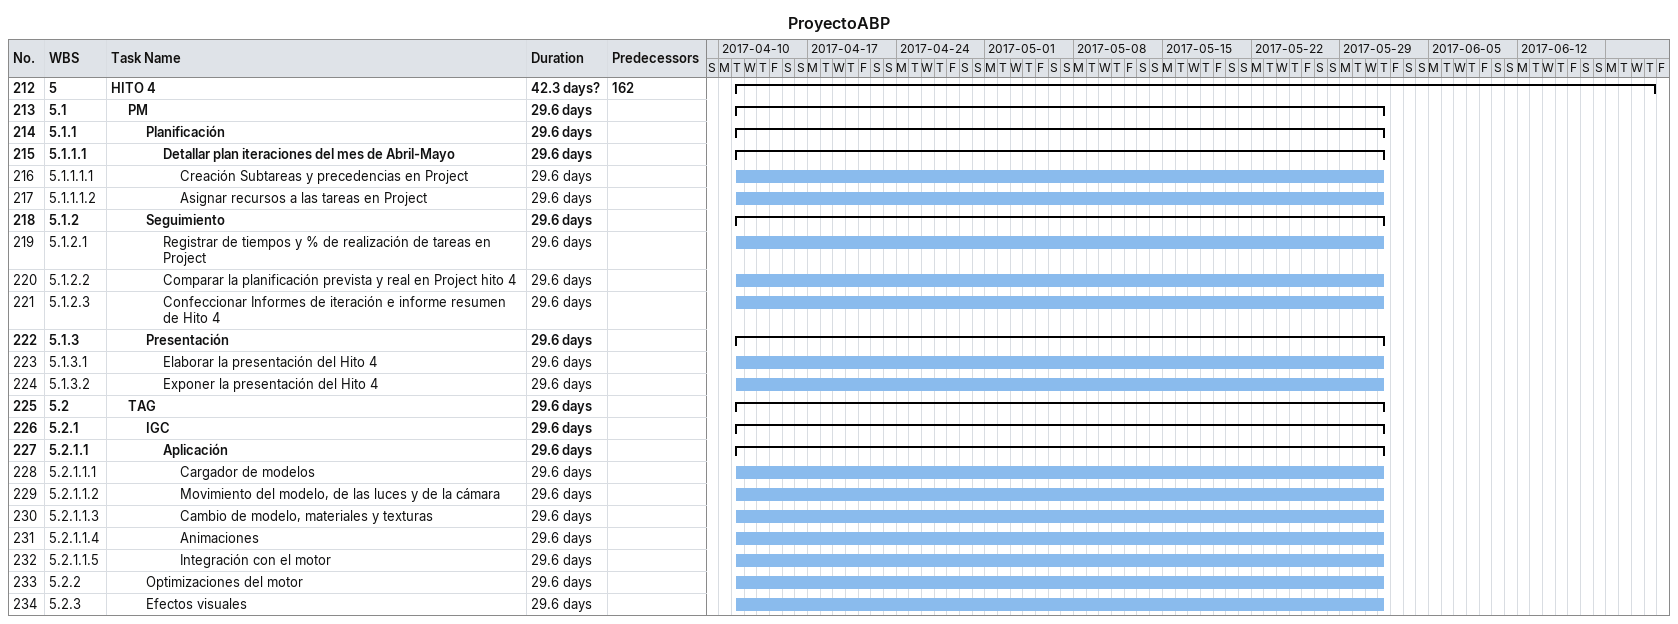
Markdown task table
ProyectoABP

| ID | WBS | Task | Duration | Start | Finish | Predecessors |
|---|---|---|---|---|---|---|
| 212 | 5 | **HITO 4** | 42.3d? | 2017-04-11 | 2017-06-22 | 162 |
| 213 | 5.1 | **PM** | 29.6d | 2017-04-11 | 2017-06-01 |  |
| 214 | 5.1.1 | **Planificación** | 29.6d | 2017-04-11 | 2017-06-01 |  |
| 215 | 5.1.1.1 | **Detallar plan iteraciones del mes de Abril-Mayo** | 29.6d | 2017-04-11 | 2017-06-01 |  |
| 216 | 5.1.1.1.1 | Creación Subtareas y precedencias en Project | 29.6d | 2017-04-11 | 2017-06-01 |  |
| 217 | 5.1.1.1.2 | Asignar recursos a las tareas en Project | 29.6d | 2017-04-11 | 2017-06-01 |  |
| 218 | 5.1.2 | **Seguimiento** | 29.6d | 2017-04-11 | 2017-06-01 |  |
| 219 | 5.1.2.1 | Registrar de tiempos y % de realización de tareas en Project | 29.6d | 2017-04-11 | 2017-06-01 |  |
| 220 | 5.1.2.2 | Comparar la planificación prevista y real en Project hito 4 | 29.6d | 2017-04-11 | 2017-06-01 |  |
| 221 | 5.1.2.3 | Confeccionar Informes de iteración e informe resumen de Hito 4 | 29.6d | 2017-04-11 | 2017-06-01 |  |
| 222 | 5.1.3 | **Presentación** | 29.6d | 2017-04-11 | 2017-06-01 |  |
| 223 | 5.1.3.1 | Elaborar la presentación del Hito 4 | 29.6d | 2017-04-11 | 2017-06-01 |  |
| 224 | 5.1.3.2 | Exponer la presentación del Hito 4 | 29.6d | 2017-04-11 | 2017-06-01 |  |
| 225 | 5.2 | **TAG** | 29.6d | 2017-04-11 | 2017-06-01 |  |
| 226 | 5.2.1 | **IGC** | 29.6d | 2017-04-11 | 2017-06-01 |  |
| 227 | 5.2.1.1 | **Aplicación** | 29.6d | 2017-04-11 | 2017-06-01 |  |
| 228 | 5.2.1.1.1 | Cargador de modelos | 29.6d | 2017-04-11 | 2017-06-01 |  |
| 229 | 5.2.1.1.2 | Movimiento del modelo, de las luces y de la cámara | 29.6d | 2017-04-11 | 2017-06-01 |  |
| 230 | 5.2.1.1.3 | Cambio de modelo, materiales y texturas | 29.6d | 2017-04-11 | 2017-06-01 |  |
| 231 | 5.2.1.1.4 | Animaciones | 29.6d | 2017-04-11 | 2017-06-01 |  |
| 232 | 5.2.1.1.5 | Integración con el motor | 29.6d | 2017-04-11 | 2017-06-01 |  |
| 233 | 5.2.2 | Optimizaciones del motor | 29.6d | 2017-04-11 | 2017-06-01 |  |
| 234 | 5.2.3 | Efectos visuales | 29.6d | 2017-04-11 | 2017-06-01 |  |
